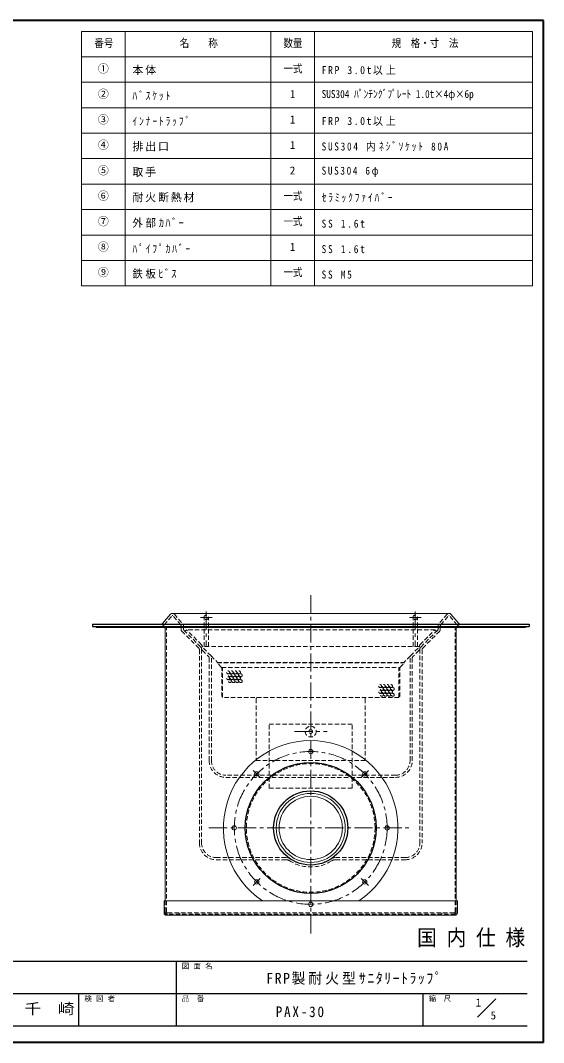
# Model space of a CAD drawing. Units: millimetres at full size, sheet at 1:5; details may follow other scales. Extents: x -1057 to 968, y -699 to 706.
# Drawn here: x 249 to 968, y -699 to 706 of the extents above; entities that cross this region are included whole.
import ezdxf
from ezdxf.enums import TextEntityAlignment as Align

# ---------------------------------------------------------------- set-up
doc = ezdxf.new("R2010")
doc.units = ezdxf.units.MM
doc.header["$LTSCALE"] = 5
doc.linetypes.add('CHAIN1', pattern=[8, 5, -1, 1, -1])
doc.linetypes.add('DASHED1', pattern=[1.8, 1.2, -0.6])
doc.layers.add('0-0_ﾚｲﾔ1', color=4, linetype='Continuous', lineweight=9)
doc.layers.add('0-8_ﾚｲﾔ9', color=7, linetype='Continuous')
doc.styles.add('ＭＳ ゴシック', font='')
doc.styles.get('ＭＳ ゴシック').set_extended_font_data('MS Gothic')

msp = doc.modelspace()

# ---------------------------------------------------------------- linework, layer by layer
at = {"layer": '0-0_ﾚｲﾔ1', "color": 1, "lineweight": 40}
for p, q in [((968.039, 705.682), (-1056.961, 705.682)), ((968.039, -699.318), (968.039, 705.682)), ((968.039, -699.318), (-1056.961, -699.318))]:
    msp.add_line(p, q, dxfattribs=at)
at = {"layer": '0-0_ﾚｲﾔ1', "color": 3, "lineweight": 18}
for p, q in [((333.039, 690.682), (953.039, 690.682)), ((333.039, 690.682), (333.039, 340.682)), ((393.039, 690.682), (393.039, 340.682)), ((593.039, 690.682), (593.039, 340.682)), ((653.039, 690.682), (653.039, 340.682)), ((953.039, 690.682), (953.039, 340.682)), ((333.039, 655.682), (953.039, 655.682)), ((333.039, 620.682), (953.039, 620.682)), ((333.039, 585.682), (953.039, 585.682)), ((333.039, 550.682), (953.039, 550.682)), ((333.039, 515.682), (953.039, 515.682)), ((333.039, 480.682), (953.039, 480.682)), ((333.039, 445.682), (953.039, 445.682)), ((333.039, 410.682), (953.039, 410.682)), ((333.039, 375.682), (953.039, 375.682)), ((333.039, 340.682), (953.039, 340.682))]:
    msp.add_line(p, q, dxfattribs=at)
at = {"layer": '0-0_ﾚｲﾔ1', "linetype": 'CHAIN1'}
for p, q in [((648.039, -549.318), (648.039, -84.318)), ((504.453, -106.818), (504.453, -154.818)), ((791.625, -106.818), (791.625, -154.818)), ((512.453, -114.818), (496.453, -114.818)), ((783.625, -114.818), (799.625, -114.818)), ((625.539, -271.818), (670.539, -271.818)), ((568.843, -325.122), (578.743, -335.022)), ((717.336, -335.022), (727.235, -325.122)), ((508.039, -404.318), (788.039, -404.318)), ((578.743, -473.615), (568.843, -483.514)), ((717.336, -473.615), (727.235, -483.514))]:
    msp.add_line(p, q, dxfattribs=at)
at = {"layer": '0-0_ﾚｲﾔ1', "color": 7, "lineweight": 18}
for p, q in [((444.477, -123.27), (455.381, -110.541)), ((838.039, -109.318), (458.039, -109.318)), ((851.601, -123.27), (840.697, -110.541)), ((353.039, -127.318), (353.039, -128.918)), ((943.039, -128.918), (353.039, -128.918)), ((448.039, -130.518), (448.039, -504.318)), ((848.039, -130.518), (848.039, -504.318)), ((943.039, -127.318), (943.039, -128.918)), ((446.439, -504.318), (446.439, -521.118)), ((849.639, -504.318), (446.439, -504.318)), ((849.639, -504.318), (849.639, -521.118)), ((449.639, -524.318), (846.439, -524.318)), ((877.428, -664.572), (902.682, -639.318))]:
    msp.add_line(p, q, dxfattribs=at)
at = {"layer": '0-0_ﾚｲﾔ1', "linetype": 'DASHED1'}
for p, q in [((460.697, -110.541), (472.799, -124.668)), ((835.381, -110.541), (823.28, -124.668)), ((446.761, -125.215), (457.659, -112.493)), ((469.317, -125.215), (458.419, -112.493)), ((473.039, -125.318), (473.039, -131.404)), ((501.453, -154.818), (501.453, -114.818)), ((507.453, -154.818), (507.453, -114.818)), ((788.625, -154.818), (788.625, -114.818)), ((794.625, -154.818), (794.625, -114.818)), ((823.039, -125.318), (823.039, -131.404)), ((826.761, -125.215), (837.659, -112.493)), ((849.317, -125.215), (838.419, -112.493)), ((449.639, -519.518), (449.639, -130.518)), ((470.039, -127.167), (470.039, -131.404)), ((494.16, -157.182), (471.211, -134.232)), ((496.868, -155.647), (473.332, -132.111)), ((477.282, -131.818), (475.16, -133.94)), ((818.796, -131.818), (477.282, -131.818)), ((497.868, -152.404), (477.282, -131.818)), ((798.211, -152.404), (818.796, -131.818)), ((799.211, -155.647), (822.746, -132.111)), ((801.918, -157.182), (824.868, -134.232)), ((818.796, -131.818), (820.918, -133.94)), ((826.039, -127.167), (826.039, -131.404)), ((846.439, -519.518), (846.439, -130.518)), ((498.746, -155.111), (498.746, -154.525)), ((797.332, -155.111), (797.332, -154.525)), ((495.039, -159.303), (495.039, -424.952)), ((498.519, -159.131), (497.807, -157.132)), ((498.039, -158.475), (498.039, -424.952)), ((499.453, -154.818), (498.81, -155.462)), ((511.1, -167.879), (499.039, -155.818)), ((499.224, -160.246), (507.66, -168.682)), ((796.625, -154.818), (499.453, -154.818)), ((784.978, -167.879), (797.039, -155.818)), ((796.854, -160.246), (788.418, -168.682)), ((796.625, -154.818), (797.268, -155.462)), ((797.559, -159.131), (798.271, -157.132)), ((798.039, -158.475), (798.039, -424.952)), ((801.039, -159.303), (801.039, -424.952)), ((508.539, -170.803), (508.539, -311.818)), ((511.539, -311.818), (511.539, -168.94)), ((519.252, -177.446), (776.826, -177.446)), ((525.445, -183.638), (519.252, -177.446)), ((519.959, -176.738), (776.119, -176.738)), ((770.634, -183.638), (776.826, -177.446)), ((784.539, -311.818), (784.539, -168.94)), ((787.539, -170.803), (787.539, -311.818)), ((525.648, -183.931), (770.43, -183.931)), ((525.738, -223.818), (525.738, -184.345)), ((526.738, -224.818), (526.738, -183.931)), ((769.341, -224.818), (769.341, -183.931)), ((770.341, -223.818), (770.341, -184.345)), ((526.738, -223.818), (525.738, -223.818)), ((769.341, -223.818), (770.341, -223.818)), ((769.341, -224.818), (526.738, -224.818)), ((573.039, -226.818), (573.039, -311.818)), ((705.039, -261.818), (591.039, -261.818)), ((591.039, -349.818), (591.039, -261.818)), ((705.039, -349.818), (705.039, -261.818)), ((764.539, -331.818), (531.539, -331.818)), ((531.539, -334.818), (764.539, -334.818)), ((591.039, -349.818), (705.039, -349.818)), ((518.039, -444.952), (614.682, -444.952)), ((518.039, -447.952), (613.795, -447.952)), ((778.039, -444.952), (681.396, -444.952)), ((682.283, -447.952), (778.039, -447.952)), ((448.039, -504.318), (448.039, -521.118)), ((848.039, -504.318), (848.039, -521.118)), ((846.439, -522.718), (449.639, -522.718)), ((844.839, -521.118), (451.239, -521.118)), ((468.039, -522.718), (468.039, -521.118)), ((828.039, -522.718), (828.039, -521.118))]:
    msp.add_line(p, q, dxfattribs=at)
at = {"layer": '0-0_ﾚｲﾔ1', "color": 5, "lineweight": 25}
for p, q in [((348.039, -124.318), (948.039, -124.318)), ((348.039, -124.318), (348.039, -127.318)), ((948.039, -124.318), (948.039, -127.318)), ((348.039, -127.318), (948.039, -127.318))]:
    msp.add_line(p, q, dxfattribs=at)
at = {"layer": '0-0_ﾚｲﾔ1', "color": 6, "lineweight": 25}
for p, q in [((-1034.461, -587.532), (945.539, -587.532)), ((463.396, -676.818), (463.396, -587.532)), ((945.539, -632.175), (-72.318, -632.175)), ((329.468, -676.818), (329.468, -632.175)), ((802.682, -676.818), (802.682, -632.175)), ((945.539, -676.818), (-1034.461, -676.818))]:
    msp.add_line(p, q, dxfattribs=at)
at = {"layer": '0-0_ﾚｲﾔ1', "linetype": 'DASHED1'}
for points in [[(511.1, -167.879), (519.959, -176.738), (519.252, -177.446)], [(784.978, -167.879), (776.119, -176.738), (776.826, -177.446)], [(723.039, -226.818), (723.039, -311.818), (573.039, -311.818)]]:
    msp.add_lwpolyline(points, dxfattribs=at)
for centre, radius in [((504.453, -114.818), 3), ((791.625, -114.818), 3), ((534.441, -190.511), 2), ((534.441, -198.511), 2), ((536.941, -194.511), 2), ((539.441, -190.511), 2), ((539.441, -198.511), 2), ((541.941, -194.511), 2), ((544.441, -190.511), 2), ((544.441, -198.511), 2), ((546.941, -194.511), 2), ((549.441, -190.511), 2), ((549.441, -198.511), 2), ((551.941, -194.511), 2), ((536.941, -202.511), 2), ((541.941, -202.511), 2), ((546.941, -202.511), 2), ((551.941, -202.511), 2), ((743.401, -209.306), 2), ((748.401, -209.306), 2), ((753.401, -209.306), 2), ((758.401, -209.306), 2), ((743.401, -217.306), 2), ((745.901, -213.306), 2), ((745.901, -221.306), 2), ((748.401, -217.306), 2), ((750.901, -213.306), 2), ((750.901, -221.306), 2), ((753.401, -217.306), 2), ((755.901, -213.306), 2), ((755.901, -221.306), 2), ((758.401, -217.306), 2), ((760.901, -213.306), 2), ((760.901, -221.306), 2), ((648.039, -271.818), 7.5), ((648.039, -271.818), 2.5)]:
    msp.add_circle(centre, radius, dxfattribs=at)
at = {"layer": '0-0_ﾚｲﾔ1', "linetype": 'CHAIN1'}
msp.add_circle((648.039, -404.318), 105, dxfattribs=at)
at = {"layer": '0-0_ﾚｲﾔ1', "color": 7, "lineweight": 18}
for centre in [(648.039, -299.318), (573.793, -330.072), (722.285, -330.072), (543.039, -404.318), (753.039, -404.318), (573.793, -478.564), (722.285, -478.564), (648.039, -509.318)]:
    msp.add_circle(centre, 3, dxfattribs=at)
at = {"layer": '0-0_ﾚｲﾔ1', "color": 5, "lineweight": 25}
for radius in [90, 51]:
    msp.add_circle((648.039, -404.318), radius, dxfattribs=at)
at = {"layer": '0-0_ﾚｲﾔ1', "color": 7, "linetype": 'DASHED1', "lineweight": 18}
msp.add_circle((648.039, -404.318), 88.4, dxfattribs=at)
at = {"layer": '0-0_ﾚｲﾔ1'}
for radius in [47.5, 43.5]:
    msp.add_circle((648.039, -404.318), radius, dxfattribs=at)
at = {"layer": '0-0_ﾚｲﾔ1', "color": 7, "lineweight": 18}
for centre, radius, start, end in [((458.039, -112.818), 3.5, 90, 139.41503), ((838.039, -112.818), 3.5, 40.58497, 90), ((442.199, -121.318), 3, 270, 319.41503), ((853.88, -121.318), 3, 220.58497, 270), ((446.439, -130.518), 1.6, 0, 90), ((849.639, -130.518), 1.6, 90, 180), ((648.039, -404.318), 120, 303.55731, 236.44269), ((449.639, -521.118), 3.2, 180, 270), ((846.439, -521.118), 3.2, 270, 0)]:
    msp.add_arc(centre, radius, start, end, dxfattribs=at)
at = {"layer": '0-0_ﾚｲﾔ1', "linetype": 'DASHED1'}
for centre, radius, start, end in [((458.039, -112.818), 0.5, 40.58497, 139.41503), ((458.039, -112.818), 3.5, 40.58497, 90), ((838.039, -112.818), 3.5, 90, 139.41503), ((838.039, -112.818), 0.5, 40.58497, 139.41503), ((442.199, -121.318), 6, 270, 319.41503), ((467.039, -127.167), 3, 0, 40.58497), ((472.039, -125.318), 1, 0, 40.58497), ((824.039, -125.318), 1, 139.41503, 180), ((829.039, -127.167), 3, 139.41503, 180), ((853.88, -121.318), 6, 220.58497, 270), ((446.439, -130.518), 3.2, 0, 90), ((474.039, -131.404), 4, 180, 225), ((474.039, -131.404), 1, 180, 225), ((822.039, -131.404), 1, 315, 360), ((822.039, -131.404), 4, 315, 360), ((849.639, -130.518), 3.2, 90, 180), ((495.746, -154.525), 3, 0, 45), ((800.332, -154.525), 3, 135, 180), ((492.039, -159.303), 3, 0, 45), ((494.039, -158.475), 4, 0, 45), ((501.345, -158.124), 3, 199.61356, 225), ((499.746, -155.111), 1, 180, 225), ((510.039, -168.94), 1.5, 0, 45), ((786.039, -168.94), 1.5, 135, 180), ((794.733, -158.124), 3, 315, 340.38644), ((796.332, -155.111), 1, 315, 0), ((802.039, -158.475), 4, 135, 180), ((804.039, -159.303), 3, 135, 180), ((505.539, -170.803), 3, 0, 45), ((790.539, -170.803), 3, 135, 180), ((524.738, -184.345), 1, 0, 45), ((771.341, -184.345), 1, 135, 180), ((575.039, -226.818), 2, 90, 180), ((721.039, -226.818), 2, 0, 90), ((531.539, -311.818), 23, 180, 270), ((531.539, -311.818), 20, 180, 270), ((764.539, -311.818), 23, 270, 0), ((764.539, -311.818), 20, 270, 0), ((518.039, -424.952), 23, 180, 270), ((518.039, -424.952), 20, 180, 270), ((778.039, -424.952), 23, 270, 0), ((778.039, -424.952), 20, 270, 0), ((613.795, -457.952), 10, 57.44239, 90), ((614.682, -454.952), 10, 56.6237, 90), ((648.039, -404.318), 53.634, 237.44239, 302.55761), ((648.039, -404.318), 50.634, 236.6237, 303.3763), ((681.396, -454.952), 10, 90, 123.3763), ((682.283, -457.952), 10, 90, 122.55761), ((451.239, -519.518), 3.2, 180, 270), ((451.239, -519.518), 1.6, 180, 270), ((844.839, -519.518), 1.6, 270, 0), ((844.839, -519.518), 3.2, 270, 0), ((449.639, -521.118), 1.6, 180, 270), ((846.439, -521.118), 1.6, 270, 0)]:
    msp.add_arc(centre, radius, start, end, dxfattribs=at)
at = {"layer": '0-0_ﾚｲﾔ1', "color": 7, "linetype": 'DASHED1', "lineweight": 18}
msp.add_arc((721.039, -226.818), 2, 0, 90, dxfattribs=at)

# ---------------------------------------------------------------- texts
at = {"layer": '0-0_ﾚｲﾔ1', "color": 7, "style": 'ＭＳ ゴシック'}
for s, height, width, p in [('番号', 11, 0.85, (350.539, 665.682)), ('名\u3000\u3000称', 11, 0.85, (468.039, 665.682)), ('数量', 11, 0.85, (610.539, 665.682)), ('規\u3000格・寸\u3000法', 11, 0.85, (759.289, 665.682)), ('一式', 11, 0.85, (610.539, 630.682)), ('SUS304 ﾊﾟﾝﾁﾝｸﾞﾌﾟﾚｰﾄ 1.0t×4φ×6p', 11, 0.85, (663.039, 595.682)), ('一式', 11, 0.85, (610.539, 455.682)), ('一式', 11, 0.85, (610.539, 420.682)), ('一式', 11, 0.85, (610.539, 350.682)), ('国 内 仕 様', 21.99, 0.9, (794.289, -572.532)), ('千\u3000崎', 14.66, 1.15, (254.468, -664.497))]:
    msp.add_text(s, height=height, dxfattribs=dict(at, width=width)).set_placement(p, align=Align.BOTTOM_LEFT)
for s, height, p in [('①', 11, (355.539, 630.682)), ('②', 11, (355.539, 595.682)), ('1', 11, (619.289, 595.682)), ('③', 11, (355.539, 560.682)), ('1', 11, (619.289, 560.682)), ('④', 11, (355.539, 525.682)), ('1', 11, (619.289, 525.682)), ('⑤', 11, (355.539, 490.682)), ('2', 11, (619.289, 490.682)), ('⑥', 11, (355.539, 455.682)), ('⑦', 11, (355.539, 420.682)), ('⑧', 11, (355.539, 385.682)), ('1', 11, (619.289, 385.682)), ('⑨', 11, (355.539, 350.682)), ('図 面 名', 7.331, (470.896, -600.032)), ('検 図 者', 7.331, (336.968, -644.675)), ('品\u3000番', 7.331, (470.896, -644.675)), ('縮\u3000尺', 7.331, (810.182, -644.675)), ('1', 11, (874.888, -653.08)), ('5', 11, (895.248, -670.77))]:
    msp.add_text(s, height=height, dxfattribs=at).set_placement(p, align=Align.BOTTOM_LEFT)
at = {"layer": '0-0_ﾚｲﾔ1', "color": 7, "char_height": 11, "attachment_point": 7, "style": 'ＭＳ ゴシック'}
for s, insert in [('\\T1.17;本体', (403.039, 630.682)), ('\\T1.31;\\W0.9;FRP\\~3.0t以上', (663.039, 630.682)), ('\\T1.39;\\W0.85;ﾊﾞｽｹｯﾄ', (403.039, 595.682)), ('\\T1.39;\\W0.85;ｲﾝﾅｰﾄﾗｯﾌﾟ', (403.039, 560.682)), ('\\T1.31;\\W0.9;FRP\\~3.0t以上', (663.039, 560.682)), ('\\T1.17;排出口', (403.039, 525.682)), ('\\T1.37;\\W0.85;SUS304\\~内ﾈｼﾞｿｹｯﾄ\\~80A', (663.039, 525.682)), ('\\T1.17;取手', (403.039, 490.682)), ('\\T1.35;\\W0.85;SUS304\\~6φ', (663.039, 490.682)), ('\\T1.17;耐火断熱材', (403.039, 455.682)), ('\\T1.39;\\W0.85;ｾﾗﾐｯｸﾌｧｲﾊﾞｰ', (663.039, 455.682)), ('\\T1.27;\\W0.95;外部ｶﾊﾞｰ', (403.039, 420.682)), ('\\T1.39;\\W0.85;SS\\~1.6t', (663.039, 420.682)), ('\\T1.39;\\W0.85;ﾊﾟｲﾌﾟｶﾊﾞｰ', (403.039, 385.682)), ('\\T1.39;\\W0.85;SS\\~1.6t', (663.039, 385.682)), ('\\T1.25;\\W0.95;鉄板ﾋﾞｽ', (403.039, 350.682)), ('\\T1.38;\\W0.85;SS\\~M5', (663.039, 350.682))]:
    msp.add_mtext(s, dxfattribs=dict(at, insert=insert))
at = {"layer": '0-8_ﾚｲﾔ9', "char_height": 14.66, "attachment_point": 7, "style": 'ＭＳ ゴシック'}
for s, insert in [('\\T1.22;\\W0.95;FRP製耐火型ｻﾆﾀﾘｰﾄﾗｯﾌﾟ', (586.968, -619.854)), ('\\T1.28;\\W0.9;PAX-30', (599.914, -664.497))]:
    msp.add_mtext(s, dxfattribs=dict(at, insert=insert))

doc.saveas('drawing.dxf')
